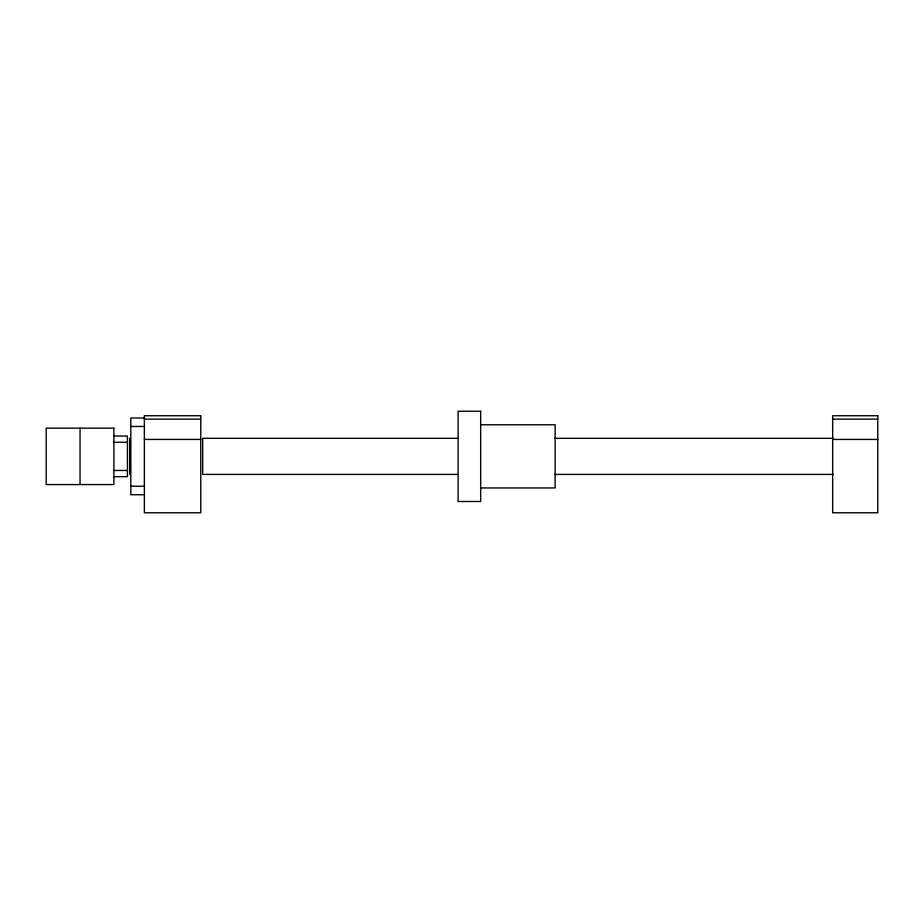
<?xml version="1.0" encoding="UTF-8"?>
<svg xmlns="http://www.w3.org/2000/svg" width="924" height="924" viewBox="0 0 924 924"><rect width="100%" height="100%" fill="white"/><g stroke="black" fill="none" stroke-linecap="round" stroke-linejoin="round"><path stroke-width="1.39" d="M144.352 417.994L130.815 417.994L130.815 494.721L144.352 494.721M144.352 419.126L200.762 419.126M832.674 419.126L877.8 419.126M480.665 424.774L555.128 424.774L555.128 487.953L480.665 487.953M130.815 426.461L144.352 426.461M113.895 436.047L127.431 436.047L127.431 476.668L113.895 476.668M458.073 438.311L202.679 438.311L202.679 474.405L458.073 474.405M554.747 438.311L833.229 438.311M144.352 439.431L200.762 439.431M832.674 439.431L877.8 439.431M113.895 442.261L127.431 442.261M113.895 470.466L127.431 470.466M554.747 474.405L833.229 474.405M130.815 486.255L144.352 486.255M129.683 438.299L129.683 474.416M80.041 428.159L80.041 484.569M480.665 411.226L458.096 411.226L458.096 501.489L480.665 501.489L480.665 411.226M200.762 415.742L144.352 415.742L144.352 512.774L200.762 512.774L200.762 415.742M877.8 415.742L832.674 415.742L832.674 512.774L877.8 512.774L877.8 415.742M113.895 428.159L46.2 428.159L46.2 484.569L113.895 484.569L113.895 428.159"/></g></svg>
